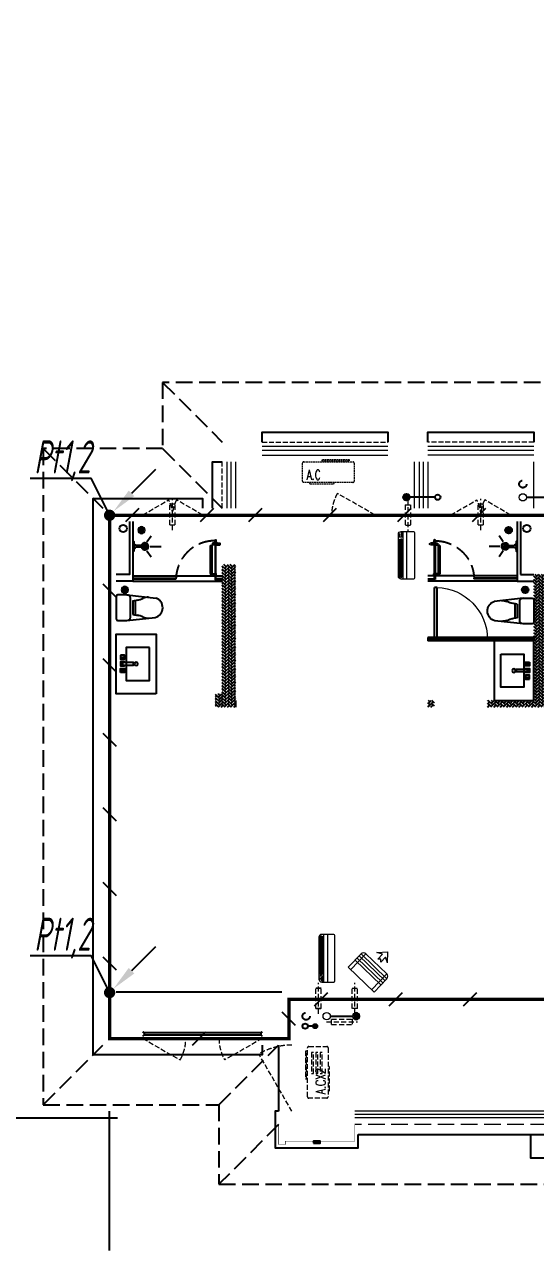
# Model space of a CAD drawing. Extents: x 2803505 to 5851001, y -1372902 to 24339.
# Drawn here: x 3339278 to 3346987, y -778762 to -760262 of the extents above; entities that cross this region are included whole.
import ezdxf
from ezdxf.enums import TextEntityAlignment as Align
from ezdxf.xclip import XClip

# ---------------------------------------------------------------- set-up
doc = ezdxf.new("R2010")
doc.units = 0
doc.header["$LTSCALE"] = 1000
doc.header["$MEASUREMENT"] = 0
doc.header["$XCLIPFRAME"] = 2
for name, pattern in [('CENTER2', [1.125, 0.75, -0.125, 0.125, -0.125]), ('DASH', [0.35, 0.25, -0.1]), ('DOTE', [2.42, 2, -0.2, 0.02, -0.2]), ('HIDDEN', [0.375, 0.25, -0.125])]:
    doc.linetypes.add(name, pattern=pattern)
doc.layers.get('0').update_dxf_attribs({"linetype": 'CONTINUOUS'})
for name, color, linetype in [('!!电气', 1, 'CONTINUOUS'), ('3-栏杆1', 252, 'CONTINUOUS'), ('3.5方案汇报，与郭总、侯月琴确定户型_t8$0$2020.03.04 -1安徽标准化洋房户型(UA）_t8_t8$0$看线', 154, 'CONTINUOUS'), ('CURTWALL', 4, 'CONTINUOUS'), ('DIM-照明', 7, 'CONTINUOUS'), ('IP-bath&kitchen-JOHNSON', 4, 'CONTINUOUS'), ('LVTRY', 252, 'CONTINUOUS'), ('LWIRE', 4, 'CONTINUOUS'), ('P-bath&kitchen-JOHNSON', 4, 'CONTINUOUS'), ('SHTLN', 4, 'CONTINUOUS'), ('VPIPE-中水', 122, 'CONTINUOUS'), ('VPIPE-凝结', 150, 'CONTINUOUS'), ('VPIPE-雨水', 4, 'DASH'), ('WIRE-接地', 2, 'CONTINUOUS'), ('保温', 6, 'CONTINUOUS'), ('卫生间', 6, 'CONTINUOUS'), ('看线', 185, 'CONTINUOUS'), ('立面', 73, 'CONTINUOUS'), ('铝合金', 144, 'CONTINUOUS')]:
    doc.layers.add(name, color=color, linetype=linetype)
for name, color, linetype, lineweight in [('DOTE', 19, 'DOTE', 9), ('EQUIP_地漏', 7, 'CONTINUOUS', 18), ('VPIPE-废水', 31, 'TG_F', 18), ('WINDOW', 146, 'CONTINUOUS', 20), ('平面-栏杆', 56, 'CONTINUOUS', 15), ('平面-看线', 252, 'CONTINUOUS', 15), ('平面-空调室内机', 176, 'CONTINUOUS', 9), ('平面-空调预留孔', 252, 'CONTINUOUS', 15)]:
    doc.layers.add(name, color=color, linetype=linetype, lineweight=lineweight)
doc.styles.add('_TCH_DIM', font='SIMPLEX', dxfattribs={"bigfont": 'GBCBIG'})
doc.styles.add('HZTXT', font='gbeitc.shx', dxfattribs={"width": 0.8, "height": 400, "bigfont": 'hztxt.shx'})
doc.styles.get("Standard").update_dxf_attribs({"font": 'gbenor.shx', "bigfont": 'gbcbig.shx'})
doc.styles.add('TG_LINETYPE', font='SIMPLEX', dxfattribs={"width": 0.8, "height": 3, "bigfont": 'HZTXT'})
doc.linetypes.add('TG_F', pattern='A,2,-0.3,["F",TG_LINETYPE,S=0.1,R=0,X=-0.23,Y=-0.15],0', length=2.3)
pattern_1 = [(45, (0, 0), (0, 47.4157523), [100.584, -33.528]), (135, (23.708, 23.708), (3e-15, 47.4157523), [100.584, -33.528])]
pattern_2 = [(90, (0, 0), (-16.49778, 1e-15), [9.525, -19.05]), (210, (0, 0), (8.24889, -14.2874966), [9.525, -19.05]), (150, (6e-16, 9.525), (-8.24889, -14.2874966), [9.525, -19.05])]
pattern_3 = [(45, (-420616.58, -363823.725), (0, 47.4157523), [100.584, -33.528]), (135, (-420592.87, -363800.017), (3e-15, 47.4157523), [100.584, -33.528])]

# ---------------------------------------------------------------- blocks, each defined once
blk = doc.blocks.new('A$C74D73064')
at = {"layer": 'DOTE', "color": 252}
blk.add_line((196116, 26519), (-86385, 26519), dxfattribs=at)
blk = doc.blocks.new('A$C7F3A17C0')
ref = blk.add_blockref('A$C74D73064', (61886, 6791))
XClip(ref).set_block_clipping_path([(-52083.8042452353, 10173.6344749072), (1916.1826223061, 29673.6344737304)])
blk = doc.blocks.new('$lvtry$00000171')
for p, q in [((-74, 11), (-11, 74)), ((-70, -27), (27, 70)), ((-53, -53), (53, 53)), ((-27, -70), (70, 27)), ((11, -74), (74, -11))]:
    blk.add_line(p, q)
blk.add_circle((0, 0), 75)
blk.add_point((0, 0))
blk = doc.blocks.new('DSGDFGF')
blk.add_hatch(color=252).paths.add_polyline_path([(677792, 343576), (677791, 343579), (677783, 343575), (677784, 343572)])
at = {"color": 252}
for p, q in [((677781, 343575), (677793, 343580)), ((677782, 343575), (677782, 343575)), ((677782, 343575), (677784, 343572)), ((677793, 343568), (677782, 343568)), ((677793, 343567), (677782, 343567)), ((677782, 343567), (677782, 343547)), ((677782, 343559), (677784, 343558)), ((677784, 343558), (677782, 343558)), ((677784, 343572), (677793, 343576)), ((677787, 343578), (677787, 343539)), ((677791, 343579), (677793, 343580)), ((677791, 343579), (677793, 343576)), ((677793, 343559), (677791, 343558)), ((677791, 343558), (677793, 343558)), ((677792, 343567), (677792, 343545)), ((676415, 342776), (676373, 342818)), ((676441, 342779), (676376, 342844)), ((676458, 342790), (676387, 342861)), ((676469, 342807), (676404, 342872)), ((676472, 342832), (676429, 342875)), ((677752, 342860), (677792, 342860)), ((677752, 342080), (677752, 342860)), ((677792, 342080), (677792, 342860)), ((676292, 342675), (676292, 342335)), ((676452, 342700), (676317, 342700)), ((676452, 342700), (676892, 342650)), ((676505, 342363), (676505, 342647)), ((676544, 342608), (676622, 342622)), ((676544, 342608), (676544, 342402)), ((676576, 342614), (676576, 342396)), ((676317, 342310), (676452, 342310)), ((676452, 342310), (676879, 342359)), ((676544, 342402), (676622, 342388)), ((677792, 342080), (677752, 342080))]:
    blk.add_line(p, q, dxfattribs=at)
for points in [[(676357, 341735), (676357, 341675), (676417, 341675), (676417, 341735)], [(676412, 341708), (676412, 341702), (676362, 341702), (676362, 341708)], [(676792, 341855), (676442, 341855), (676442, 341356), (676792, 341356)], [(676357, 341475), (676357, 341535), (676417, 341535), (676417, 341475)], [(676387, 341585), (676387, 341625), (676367, 341625), (676367, 341585)], [(676387, 341625), (676387, 341585), (676552, 341585), (676552, 341625)], [(676412, 341502), (676412, 341508), (676362, 341508), (676362, 341502)]]:
    blk.add_lwpolyline(points, close=True, dxfattribs=at)
blk.add_lwpolyline([(676417, 341625), (676417, 341635), (676357, 341635), (676357, 341575), (676417, 341575), (676417, 341585)], dxfattribs=at)
blk.add_circle((676593, 341605), 26, dxfattribs=at)
for centre, radius, start, end in [((677781, 343574), 1, 111.5266, 175.7652), ((677801, 343574), 20.5, 177.9915, 196.9003), ((677793, 343562), 13.5, 155.1524, 208.9779), ((677782, 343574), 0.5, 112.733, 178.0542), ((677801, 343574), 19.5, 177.4658, 196.2484), ((677796, 343562), 14.6, 161.8973, 193.7147), ((677791, 343560), 9.42, 188.0154, 204.2283), ((677782, 343556), 0.5, 208.9779, 24.2283), ((677816, 343571), 24, 160.7609, 187.0487), ((677781, 343561), 11.7, 335.4186, 349.5177), ((677792, 343555), 0.5, 155.4186, 330.1502), ((677793, 343579), 0.5, 340.7609, 112.533), ((677793, 343579), 1.17, 340.0401, 112.533), ((677814, 343571), 20.6, 160.0401, 190.8473), ((677781, 343562), 13.4, 330.1502, 25.0815), ((677781, 343562), 12.4, 343.9451, 21.3478), ((676317, 342675), 25, 90, 180), ((676452, 342647), 53.3, 0, 90), ((676566, 342910), 294, 278.5172, 296.4631), ((676779, 342439), 224, 90, 111.4798), ((676840, 342506), 153, 285.0773, 70.1181), ((676317, 342335), 25, 180, 270), ((676452, 342363), 53.3, 270, 0), ((676566, 342100), 294, 63.5369, 81.4828), ((676779, 342572), 224, 248.5202, 270)]:
    blk.add_arc(centre, radius, start, end, dxfattribs=at)
at = {"color": 252, "lineweight": 13}
blk.add_arc((677772, 342080), 780, 91.4693, 180, dxfattribs=at)
at = {"color": 252, "extrusion": (0, 0, -1)}
blk.add_ellipse((676422, 342825), major_axis=(-35.4, 35.4), ratio=1, start_param=5.497787, end_param=11.780972, dxfattribs=at)
at = {"color": 252}
blk.add_open_spline([(677782, 343547), (677783, 343546), (677785, 343545), (677788, 343549), (677791, 343547), (677792, 343545)], degree=3, knots=[0, 0, 0, 0, 3.066329, 6.218313, 11.124135, 11.124135, 11.124135, 11.124135], dxfattribs=at)
blk.add_point((676422, 342825), dxfattribs=at)
at = {"layer": 'CURTWALL', "color": 252}
for p, q in [((676292, 342105), (677892, 342105)), ((676292, 342105), (676292, 342055)), ((676292, 342089), (677892, 342089)), ((676292, 342072), (677892, 342072)), ((677892, 342105), (677892, 342055)), ((676292, 342055), (677892, 342055))]:
    blk.add_line(p, q, dxfattribs=at)
at = {"layer": 'IP-bath&kitchen-JOHNSON', "color": 252}
for p, q in [((676492, 343855), (676492, 343055)), ((676542, 343855), (676542, 342955)), ((676542, 343554), (676542, 343407)), ((676755, 343549), (676817, 343638)), ((676716, 343491), (676592, 343491)), ((676716, 343470), (676592, 343470)), ((676756, 343412), (676817, 343323)), ((676804, 343480), (676967, 343480)), ((676492, 343055), (676292, 343055)), ((676542, 343035), (677892, 343035)), ((676542, 343000), (677192, 343000)), ((676542, 342990), (677192, 342990)), ((677192, 342990), (677192, 343000)), ((677892, 342990), (677792, 342990)), ((677792, 342980), (677792, 342990)), ((676542, 342955), (676292, 342955)), ((676542, 342955), (677892, 342955)), ((677892, 342980), (677792, 342980))]:
    blk.add_line(p, q, dxfattribs=at)
blk.add_lwpolyline([(676542, 343554), (676558, 343554), (676558, 343407), (676542, 343407)], dxfattribs=at)
for points in [[(676573, 343507, 0.364142), (676558, 343518, 0.020495)], [(676573, 343454, -0.364142), (676558, 343443, -0.020495)], [(676592, 343491, -0.21439), (676573, 343507, -7.649644)], [(676592, 343470, 0.214893), (676573, 343454, 7.649644)]]:
    blk.add_lwpolyline(points, format="xyb", dxfattribs=at)
blk.add_arc((676716, 343480), 10.5, 270.0085, 90.0085, dxfattribs=at)
for centre, major_axis, ratio, start_param, end_param in [((676724, 343480), (0, 53.6), 0.987577, 1.76809, 7.656688), ((676721, 343480), (0, -51), 0.990052, -1.36297, 4.504563), ((676720, 343480), (0, -26.8), 0.994812, -1.167677, 4.309269), ((676707, 343493), (-1.43, 0), 0.85, 4.712389, 10.995574), ((676707, 343468), (-1.43, 0), 0.85, -1.570796, 4.712389), ((676732, 343493), (-1.43, 0), 0.85, 4.712389, 10.995574), ((676732, 343468), (-1.43, 0), 0.85, 4.712389, 10.995574)]:
    blk.add_ellipse(centre, major_axis=major_axis, ratio=ratio, start_param=start_param, end_param=end_param, dxfattribs=at)
at = {"layer": 'LVTRY', "color": 252}
for p, q in [((676292, 341155), (676292, 342055)), ((676292, 342055), (676892, 342055)), ((676892, 342055), (676892, 341155)), ((676892, 341155), (676292, 341155))]:
    blk.add_line(p, q, dxfattribs=at)
at = {"layer": 'P-bath&kitchen-JOHNSON', "color": 252}
for p, q in [((677792, 343567), (677782, 343567)), ((677782, 343567), (677782, 342980)), ((677792, 342980), (677792, 343567)), ((677709, 343494), (677709, 343078)), ((677709, 343494), (677735, 343494)), ((677735, 343494), (677735, 343078)), ((677745, 343529), (677745, 343504)), ((677777, 343529), (677745, 343529)), ((677777, 343504), (677745, 343504)), ((677782, 343542), (677789, 343542)), ((677782, 343512), (677782, 343542)), ((677782, 343512), (677789, 343512)), ((677785, 343542), (677787, 343540)), ((677785, 343523), (677785, 343542)), ((677785, 343531), (677785, 343512)), ((677785, 343512), (677787, 343515)), ((677787, 343525), (677787, 343540)), ((677787, 343525), (677787, 343515)), ((677789, 343542), (677790, 343541)), ((677789, 343540), (677789, 343542)), ((677789, 343515), (677789, 343512)), ((677789, 343512), (677790, 343514)), ((677790, 343540), (677790, 343541)), ((677790, 343515), (677790, 343514)), ((677799, 343529), (677853, 343529)), ((677799, 343504), (677853, 343504)), ((677804, 343542), (677807, 343542)), ((677804, 343542), (677804, 343512)), ((677804, 343512), (677807, 343512)), ((677807, 343542), (677809, 343540)), ((677807, 343542), (677807, 343525)), ((677807, 343512), (677807, 343530)), ((677807, 343512), (677809, 343515)), ((677809, 343515), (677809, 343540)), ((677830, 343504), (677830, 343529)), ((677709, 343078), (677735, 343078)), ((677745, 343042), (677745, 343068)), ((677745, 343068), (677777, 343068)), ((677745, 343042), (677777, 343042)), ((677779, 343070), (677777, 343068)), ((677777, 343068), (677777, 343042)), ((677779, 343040), (677777, 343042)), ((677779, 343070), (677779, 343040)), ((677782, 343070), (677779, 343070)), ((677782, 343040), (677779, 343040)), ((677782, 343070), (677782, 343040)), ((677793, 343070), (677796, 343070)), ((677793, 343040), (677793, 343070)), ((677793, 343040), (677796, 343040)), ((677796, 343040), (677796, 343070)), ((677796, 343070), (677798, 343068)), ((677798, 343042), (677798, 343068)), ((677782, 342980), (677792, 342980))]:
    blk.add_line(p, q, dxfattribs=at)
at = {"layer": 'P-bath&kitchen-JOHNSON', "color": 252, "linetype": 'DASH'}
blk.add_arc((677779, 342978), 586, 89.7967, 179.3922, dxfattribs=at)
at = {"layer": 'P-bath&kitchen-JOHNSON', "color": 252}
blk.add_arc((677845, 343517), 15.3, 304.053, 55.9616, dxfattribs=at)
for centre, major_axis, start_param, end_param in [((677745, 343494), (0, 10.4), 0, 1.570796), ((677745, 343078), (0, 35.7), 1.570796, 3.141593), ((677745, 343078), (0, 10.4), 1.570796, 3.141593)]:
    blk.add_ellipse(centre, major_axis=major_axis, ratio=1, start_param=start_param, end_param=end_param, dxfattribs=at)
at = {"layer": 'LVTRY', "color": 252, "xscale": -0.6666666667107826, "yscale": 0.6666666667107826}
blk.add_blockref('$lvtry$00000171', (676672, 343725), dxfattribs=at)
blk = doc.blocks.new('rrrrrrrrrrrra')
at = {"color": 8}
for p, q in [((-112, 459), (-112, 324)), ((253, 484), (-87, 484)), ((278, 324), (278, 459)), ((-112, 324), (-64, -103)), ((-59, 271), (224, 271)), ((-21, 232), (-34, 154)), ((191, 200), (-26, 200)), ((186, 232), (-21, 232)), ((186, 232), (199, 154)), ((278, 324), (228, -116))]:
    blk.add_line(p, q, dxfattribs=at)
for centre, radius, start, end in [((-87, 459), 25, 90, 180), ((253, 459), 25, 0, 90), ((-59, 324), 53.3, 180, 270), ((224, 324), 53.3, 270, 0), ((149, -3), 224, 158.5202, 180), ((-323, 210), 294, 333.5369, 351.4828), ((488, 210), 294, 188.5172, 206.4631), ((16, -3), 224, 0, 21.4798), ((84, -64), 153, 195.0773, 340.1181)]:
    blk.add_arc(centre, radius, start, end, dxfattribs=at)
blk = doc.blocks.new('A$C1E0F638F')
for points in [[(500, 435), (500, 85), (0, 85), (0, 435)], [(270, 30), (230, 30), (230, 195), (270, 195)], [(120, 0), (180, 0), (180, 60), (120, 60)], [(147, 55), (153, 55), (153, 5), (147, 5)], [(230, 30), (270, 30), (270, 10), (230, 10)], [(380, 0), (320, 0), (320, 60), (380, 60)], [(353, 55), (347, 55), (347, 5), (353, 5)]]:
    blk.add_lwpolyline(points, close=True)
blk.add_lwpolyline([(270, 60), (280, 60), (280, 0), (220, 0), (220, 60), (230, 60)])
blk.add_circle((250, 236), 26)
blk = doc.blocks.new('A$C5DCB2F21')
at = {"layer": 'IP-bath&kitchen-JOHNSON', "color": 8}
for p, q in [((74, 0), (-74, 0)), ((-10, -174), (-10, -49)), ((11, -174), (11, -49)), ((-68, -213), (-158, -275)), ((0, -261), (0, -425)), ((68, -213), (158, -275))]:
    blk.add_line(p, q, dxfattribs=at)
blk.add_lwpolyline([(74, 0), (74, -16), (-74, -16), (-74, 0)], dxfattribs=at)
for points in [[(-26, -31, -0.364142), (-38, -16, -0.020495)], [(-10, -49, 0.214893), (-26, -31, 7.649644)], [(11, -49, -0.21439), (26, -31, -7.649644)], [(26, -31, 0.364142), (38, -16, 0.020495)]]:
    blk.add_lwpolyline(points, format="xyb", dxfattribs=at)
blk.add_arc((0, -174), 10.5, 180, 0, dxfattribs=at)
for centre, major_axis, ratio, start_param, end_param in [((0, -181), (53.6, 0), 0.987577, 1.76809, 7.656688), ((0, -179), (-51, 0), 0.990052, -1.36297, 4.504563), ((0, -178), (-26.8, 0), 0.994812, -1.167677, 4.309269), ((-12, -165), (0, 1.43), 0.85, -1.570796, 4.712389), ((12, -165), (0, 1.43), 0.85, 4.712389, 10.995574), ((-12, -189), (0, 1.43), 0.85, 4.712389, 10.995574), ((12, -189), (0, 1.43), 0.85, 4.712389, 10.995574)]:
    blk.add_ellipse(centre, major_axis=major_axis, ratio=ratio, start_param=start_param, end_param=end_param, dxfattribs=at)
blk = doc.blocks.new('GDGDRGDGRD')
blk.add_hatch(color=252).paths.add_polyline_path([(491782, 524769), (491781, 524772), (491773, 524768), (491774, 524766)])
at = {"color": 252}
for p, q in [((491771, 524768), (491783, 524773)), ((491772, 524768), (491772, 524768)), ((491772, 524768), (491774, 524765)), ((491783, 524761), (491772, 524761)), ((491783, 524760), (491772, 524760)), ((491772, 524752), (491774, 524751)), ((491774, 524751), (491772, 524751)), ((491773, 524760), (491773, 524740)), ((491774, 524765), (491783, 524769)), ((491778, 524771), (491778, 524732)), ((491783, 524752), (491781, 524752)), ((491781, 524752), (491783, 524752)), ((491782, 524772), (491783, 524773)), ((491782, 524772), (491783, 524769)), ((491783, 524760), (491783, 524739))]:
    blk.add_line(p, q, dxfattribs=at)
for centre, radius, start, end in [((491784, 524755), 13.5, 155.1524, 208.9779), ((491772, 524767), 1, 111.5266, 175.7652), ((491791, 524767), 20.5, 177.9915, 196.9003), ((491772, 524767), 0.5, 112.733, 178.0542), ((491791, 524767), 19.5, 177.4658, 196.2484), ((491786, 524755), 14.6, 161.8973, 193.7147), ((491781, 524753), 9.42, 188.0154, 204.2283), ((491772, 524749), 0.5, 208.9779, 24.2283), ((491772, 524754), 11.7, 335.4186, 349.5177), ((491783, 524749), 0.5, 155.4186, 330.1502), ((491783, 524772), 0.5, 340.7609, 112.533), ((491783, 524772), 1.17, 340.0401, 112.533), ((491804, 524765), 20.6, 160.0401, 190.8473), ((491807, 524764), 24, 160.7609, 187.0487), ((491772, 524755), 13.4, 330.1502, 25.0815), ((491771, 524755), 12.4, 343.9451, 21.3478)]:
    blk.add_arc(centre, radius, start, end, dxfattribs=at)
blk.add_open_spline([(491773, 524740), (491773, 524740), (491775, 524738), (491778, 524742), (491781, 524740), (491783, 524739)], degree=3, knots=[0, 0, 0, 0, 3.066329, 6.218313, 11.124135, 11.124135, 11.124135, 11.124135])
at = {"layer": 'IP-bath&kitchen-JOHNSON', "color": 252}
for p, q in [((490533, 524228), (491883, 524228)), ((490533, 524193), (491183, 524193)), ((490533, 524183), (491183, 524183)), ((490533, 524148), (491883, 524148)), ((491183, 524183), (491183, 524193)), ((491883, 524183), (491783, 524183)), ((491783, 524173), (491783, 524183)), ((491883, 524173), (491783, 524173))]:
    blk.add_line(p, q, dxfattribs=at)
for points in [[(490533, 525048), (490533, 524148), (490283, 524148)], [(490483, 525048), (490483, 524248), (490283, 524248)]]:
    blk.add_lwpolyline(points, dxfattribs=at)
at = {"layer": 'LVTRY', "color": 252}
blk.add_lwpolyline([(490883, 522448), (490283, 522448), (490283, 523348), (490883, 523348)], close=True, dxfattribs=at)
at = {"layer": 'P-bath&kitchen-JOHNSON', "color": 252}
for p, q in [((491699, 524687), (491699, 524271)), ((491699, 524687), (491725, 524687)), ((491725, 524687), (491725, 524271)), ((491735, 524723), (491735, 524697)), ((491767, 524723), (491735, 524723)), ((491767, 524697), (491735, 524697)), ((491772, 524735), (491779, 524735)), ((491772, 524706), (491772, 524735)), ((491772, 524706), (491779, 524706)), ((491775, 524735), (491778, 524733)), ((491775, 524716), (491775, 524735)), ((491775, 524725), (491775, 524706)), ((491775, 524706), (491778, 524708)), ((491778, 524718), (491778, 524733)), ((491778, 524718), (491778, 524708)), ((491779, 524735), (491781, 524734)), ((491779, 524733), (491779, 524735)), ((491779, 524708), (491779, 524706)), ((491779, 524706), (491781, 524707)), ((491781, 524733), (491781, 524734)), ((491781, 524708), (491781, 524707)), ((491789, 524723), (491843, 524723)), ((491789, 524697), (491843, 524697)), ((491794, 524735), (491797, 524735)), ((491794, 524735), (491794, 524706)), ((491794, 524706), (491797, 524706)), ((491797, 524735), (491799, 524733)), ((491797, 524735), (491797, 524718)), ((491797, 524706), (491797, 524723)), ((491797, 524706), (491799, 524708)), ((491799, 524708), (491799, 524733)), ((491820, 524697), (491820, 524723)), ((491699, 524271), (491725, 524271)), ((491735, 524235), (491735, 524261)), ((491735, 524261), (491767, 524261)), ((491735, 524235), (491767, 524235)), ((491769, 524263), (491767, 524261)), ((491767, 524261), (491767, 524235)), ((491769, 524233), (491767, 524235)), ((491769, 524263), (491769, 524233)), ((491772, 524263), (491769, 524263)), ((491772, 524233), (491769, 524233)), ((491772, 524263), (491772, 524233)), ((491784, 524263), (491786, 524263)), ((491784, 524233), (491784, 524263)), ((491784, 524233), (491786, 524233)), ((491786, 524233), (491786, 524263)), ((491786, 524263), (491788, 524261)), ((491788, 524235), (491788, 524261))]:
    blk.add_line(p, q, dxfattribs=at)
blk.add_lwpolyline([(491783, 524173), (491783, 524760), (491773, 524760), (491773, 524173)], close=True, dxfattribs=at)
at = {"layer": 'P-bath&kitchen-JOHNSON', "color": 252, "linetype": 'DASH'}
blk.add_arc((491769, 524171), 586, 89.7967, 179.3922, dxfattribs=at)
at = {"layer": 'P-bath&kitchen-JOHNSON', "color": 252}
blk.add_arc((491835, 524710), 15.3, 304.053, 55.9616, dxfattribs=at)
for centre, major_axis, start_param, end_param in [((491735, 524687), (0, 10.4), 0, 1.570796), ((491735, 524271), (0, 35.7), 1.570796, 3.141593), ((491735, 524271), (0, 10.4), 1.570796, 3.141593)]:
    blk.add_ellipse(centre, major_axis=major_axis, ratio=1, start_param=start_param, end_param=end_param, dxfattribs=at)
at = {"layer": 'IP-bath&kitchen-JOHNSON', "color": 252, "rotation": 90.008488524447}
blk.add_blockref('A$C5DCB2F21', (490533, 524673), dxfattribs=at)
at = {"layer": 'LVTRY', "color": 252, "xscale": -0.6666666667107826, "yscale": 0.6666666667107826}
for p in [(490663, 524918), (490413, 524018)]:
    blk.add_blockref('$lvtry$00000171', p, dxfattribs=at)
at = {"layer": 'LVTRY', "color": 252, "extrusion": (0, 0, -1), "xscale": -1, "zscale": -1, "rotation": 270}
blk.add_blockref('rrrrrrrrrrrra', (-490766, 523666), dxfattribs=at)
at = {"layer": 'LVTRY', "color": 252, "xscale": -1, "rotation": 270}
blk.add_blockref('A$C1E0F638F', (490347, 522649), dxfattribs=at)
blk = doc.blocks.new('GDFGDGRD')
at = {"layer": '保温', "linetype": 'ByBlock', "ltscale": 10}
h = blk.add_hatch(dxfattribs=at)
h.set_pattern_fill('AR-HBONE', color=251, scale=55)
h.set_pattern_definition(pattern_1)
h.paths.add_polyline_path([(431617, 372624), (431817, 372624), (431817, 373424), (431617, 373424)])
h = blk.add_hatch(dxfattribs=at)
h.set_pattern_fill('AR-HBONE', color=251, scale=55)
h.set_pattern_definition(pattern_1)
h.paths.add_polyline_path([(434617, 372624), (434417, 372624), (434416, 373424), (434616, 373424)])
h = blk.add_hatch(dxfattribs=at)
h.set_pattern_fill('AR-HBONE', color=251, scale=55)
h.set_pattern_definition(pattern_1)
h.paths.add_polyline_path([(428967, 372824), (428967, 373024), (428917, 373024), (428917, 372824)])
h = blk.add_hatch(dxfattribs=at)
h.set_pattern_fill('AR-HBONE', color=251, scale=55)
h.set_pattern_definition(pattern_1)
h.paths.add_polyline_path([(429817, 372824), (429817, 373024), (429767, 373024), (429767, 372824)])
h = blk.add_hatch(dxfattribs=at)
h.set_pattern_fill('AR-HBONE', color=251, scale=55)
h.set_pattern_definition(pattern_1)
h.paths.add_polyline_path([(430018, 372424), (430017, 373024), (429817, 373024), (429818, 372424)])
h = blk.add_hatch(dxfattribs=at)
h.set_pattern_fill('AR-HBONE', color=251, scale=55)
h.set_pattern_definition(pattern_1)
h.paths.add_polyline_path([(436215, 372424), (436217, 373024), (436417, 373024), (436415, 372424)])
h = blk.add_hatch(dxfattribs=at)
h.set_pattern_fill('AR-HBONE', color=251, scale=55)
h.set_pattern_definition(pattern_1)
h.paths.add_polyline_path([(436417, 372824), (436417, 373024), (436467, 373024), (436467, 372824)])
h = blk.add_hatch(dxfattribs=at)
h.set_pattern_fill('AR-HBONE', color=251, scale=55)
h.set_pattern_definition(pattern_1)
h.paths.add_polyline_path([(437267, 372824), (437267, 373024), (437317, 373024), (437317, 372824)])
at = {"layer": '保温', "linetype": 'Continuous', "ltscale": 10}
h = blk.add_hatch(dxfattribs=at)
h.set_pattern_fill('HEX', color=251, scale=10, angle=90, style=0)
h.set_pattern_definition(pattern_2)
h.paths.add_polyline_path([(431317, 372074), (431517, 372074), (431517, 372224), (431317, 372224)])
h = blk.add_hatch(dxfattribs=at)
h.set_pattern_fill('HEX', color=251, scale=10, angle=90, style=0)
h.set_pattern_definition(pattern_2)
h.paths.add_polyline_path([(434917, 372074), (434717, 372074), (434716, 372224), (434916, 372224)])
at = {"layer": '保温', "linetype": 'ByBlock', "ltscale": 10}
h = blk.add_hatch(dxfattribs=at)
h.set_pattern_fill('AR-HBONE', color=251, scale=55)
h.set_pattern_definition(pattern_1)
h.paths.add_polyline_path([(443716, 370024), (443716, 372174), (443916, 372174), (443916, 370024)])
h = blk.add_hatch(dxfattribs=at)
h.set_pattern_fill('AR-HBONE', color=251, scale=55)
h.set_pattern_definition(pattern_1)
h.paths.add_polyline_path([(427217, 370024), (427217, 372024), (427017, 372024), (427017, 370024)])
h = blk.add_hatch(dxfattribs=at)
h.set_pattern_fill('AR-HBONE', color=251, scale=55)
h.set_pattern_definition(pattern_1)
h.paths.add_polyline_path([(439017, 370024), (439017, 372024), (439217, 372024), (439217, 370024)])
at = {"layer": '保温', "linetype": 'Continuous', "ltscale": 10}
h = blk.add_hatch(dxfattribs=at)
h.set_pattern_fill('HEX', color=251, scale=10, angle=90, style=0)
h.set_pattern_definition(pattern_2)
h.paths.add_polyline_path([(431317, 370824), (431517, 370824), (431517, 370974), (431317, 370974)])
h = blk.add_hatch(dxfattribs=at)
h.set_pattern_fill('HEX', color=251, scale=10, angle=90, style=0)
h.set_pattern_definition(pattern_2)
h.paths.add_polyline_path([(434917, 370824), (434717, 370824), (434716, 370974), (434916, 370974)])
at = {"layer": '保温', "linetype": 'ByBlock', "ltscale": 10}
h = blk.add_hatch(dxfattribs=at)
h.set_pattern_fill('AR-HBONE', color=251, scale=55)
h.set_pattern_definition(pattern_1)
h.paths.add_polyline_path([(443916, 370024), (443916, 370224), (444016, 370224), (444016, 370024)])
h = blk.add_hatch(dxfattribs=at)
h.set_pattern_fill('AR-HBONE', color=251, scale=55)
h.set_pattern_definition(pattern_1)
h.paths.add_polyline_path([(425517, 370024), (425517, 370124), (425417, 370124), (425417, 370024)])
h = blk.add_hatch(dxfattribs=at)
h.set_pattern_fill('AR-HBONE', color=251, scale=55)
h.set_pattern_definition(pattern_1)
h.paths.add_polyline_path([(427017, 370024), (427017, 370124), (426317, 370124), (426317, 370024)])
h = blk.add_hatch(dxfattribs=at)
h.set_pattern_fill('AR-HBONE', color=251, scale=55)
h.set_pattern_definition(pattern_1)
h.paths.add_polyline_path([(439217, 370024), (439217, 370124), (439917, 370124), (439917, 370024)])
h = blk.add_hatch(dxfattribs=at)
h.set_pattern_fill('AR-HBONE', color=251, scale=55)
h.set_pattern_definition(pattern_1)
h.paths.add_polyline_path([(440717, 370024), (440717, 370124), (440817, 370124), (440817, 370024)])
at = {"layer": '保温', "linetype": 'Continuous', "ltscale": 10}
h = blk.add_hatch(dxfattribs=at)
h.set_pattern_fill('HEX', color=251, scale=10, angle=90, style=0)
h.set_pattern_definition([(90, (-70765.891, -151624.736), (-16.49778, 1e-15), [9.525, -19.05]), (210, (-70765.891, -151624.736), (8.24889, -14.2874966), [9.525, -19.05]), (150, (-70765.891, -151615.211), (-8.24889, -14.2874966), [9.525, -19.05])])
h.paths.add_polyline_path([(434067, 368524), (434067, 368724), (432167, 368724), (432167, 368524)])
h = blk.add_hatch(dxfattribs=at)
h.set_pattern_fill('HEX', color=251, scale=10, angle=90, style=0)
h.set_pattern_definition([(90, (-70765.891, -152124.736), (-16.49778, 1e-15), [9.525, -19.05]), (210, (-70765.891, -152124.736), (8.24889, -14.2874966), [9.525, -19.05]), (150, (-70765.891, -152115.211), (-8.24889, -14.2874966), [9.525, -19.05])])
h.paths.add_polyline_path([(433017, 363924), (433217, 363924), (433217, 368524), (433017, 368524)])
at = {"layer": '保温', "color": 251, "linetype": 'ByBlock', "ltscale": 10}
for p, q in [((428917, 373024), (428917, 372824)), ((437317, 373024), (437317, 372824)), ((443716, 370124), (443716, 370024)), ((433017, 363924), (433217, 363924))]:
    blk.add_line(p, q, dxfattribs=at)
blk = doc.blocks.new('A$C001338C2')
at = {"color": 8}
for p, q in [((0, 249), (0, 22)), ((845, 304), (55, 304)), ((109, 215), (109, 304)), ((900, 22), (900, 249)), ((22, 0), (878, 0))]:
    blk.add_line(p, q, dxfattribs=at)
at = {"color": 8, "lineweight": 5}
for p, q in [((865, 279), (144, 279)), ((144, 279), (144, 266)), ((387, 279), (144, 279)), ((144, 279), (144, 253)), ((144, 266), (865, 266)), ((144, 240), (144, 253)), ((144, 253), (865, 253)), ((865, 240), (144, 240)), ((387, 240), (387, 279)), ((622, 240), (387, 240)), ((865, 279), (622, 279)), ((622, 279), (622, 240)), ((865, 253), (865, 279)), ((865, 266), (865, 240)), ((900, 215), (0, 215)), ((900, 143), (0, 143))]:
    blk.add_line(p, q, dxfattribs=at)
at = {"color": 8}
for points in [[(89, 226), (22, 226, -0.414214), (17, 232), (17, 243, -0.414214), (22, 249), (89, 249, -0.414214), (95, 243), (95, 232, -0.414214)], [(73, 275), (57, 275, -0.414214), (51, 281), (51, 283, -0.414214), (57, 289), (73, 289, -0.414214), (79, 283), (79, 281, -0.414214)]]:
    blk.add_lwpolyline(points, format="xyb", close=True, dxfattribs=at)
for centre, radius, start, end in [((55, 249), 55, 90, 180), ((845, 249), 55, 360, 90), ((22, 22), 22, 180, 270), ((878, 22), 22, 270, 360)]:
    blk.add_arc(centre, radius, start, end, dxfattribs=at)
blk = doc.blocks.new('dongkong')
at = {"layer": '平面-空调预留孔', "color": 8, "linetype": 'HIDDEN', "ltscale": 0.3}
for p, q in [((-603836, 210821), (-603836, 210511)), ((-603836, 210821), (-603756, 210821)), ((-603796, 210900), (-603796, 210431)), ((-603756, 210821), (-603756, 210511))]:
    blk.add_line(p, q, dxfattribs=at)
blk.add_lwpolyline([(-603756, 210511), (-603836, 210511)], dxfattribs=at)
blk = doc.blocks.new('$TwtSys$00000141')
at = {"color": 252}
for p, q in [((-47, 4), (-5, 46)), ((-47, 4), (-5, 46)), ((-44, -18), (18, 44)), ((-44, -18), (18, 44)), ((-33, -33), (33, 33)), ((-33, -33), (33, 33)), ((-16, -44), (44, 16)), ((-16, -44), (44, 16)), ((6, -46), (46, -6)), ((6, -46), (46, -6))]:
    blk.add_line(p, q, dxfattribs=at)
blk.add_circle((0, 0), 47, dxfattribs=at)
blk.add_circle((0, 0), 47, dxfattribs=at)
blk = doc.blocks.new('A$C148B7D8E')
at = {"layer": '卫生间', "color": 252, "linetype": 'DASH'}
for p, q in [((900, 10000), (1800, 9100)), ((-900, 9000), (0, 8100)), ((900, 9000), (1800, 8100)), ((-900, -900), (0, 0)), ((1750, -900), (2650, 0)), ((2650, -1200), (1750, -2100))]:
    blk.add_line(p, q, dxfattribs=at)
blk.add_lwpolyline([(16100, 14000), (16100, 15400), (7700, 15400), (7700, 10800), (7300, 10800), (7300, 10000), (900, 10000), (900, 9000), (-900, 9000), (-900, -900), (1750, -900), (1750, -2100), (23450, -2100), (23450, -900), (25100, -900)], dxfattribs=at)
blk = doc.blocks.new('fergve')
at = {"layer": '平面-空调预留孔', "color": 8, "linetype": 'DASH', "ltscale": 0.3}
for p, q in [((119063, 54988), (119063, 54978)), ((119073, 54968), (119426, 54968)), ((119436, 54978), (119436, 54988))]:
    blk.add_line(p, q, dxfattribs=at)
for points in [[(119667, 55327), (119247, 55327), (119247, 55312), (119667, 55312)], [(119645, 55239), (119330, 55239), (119330, 55210), (119645, 55210)], [(119645, 55173), (119330, 55173), (119330, 55144), (119645, 55144)], [(119645, 55108), (119330, 55108), (119330, 55079), (119645, 55079)]]:
    blk.add_lwpolyline(points, close=True, dxfattribs=at)
blk.add_lwpolyline([(119716, 54988), (118976, 54988, -0.414214), (118956, 55008), (118956, 55278, -0.414214), (118976, 55298), (119716, 55298, -0.414214), (119736, 55278), (119736, 55008, -0.414214)], format="xyb", close=True, dxfattribs=at)
for centre, start, end in [((119073, 54978), 180, 270), ((119426, 54978), 270, 0)]:
    blk.add_arc(centre, 10, start, end, dxfattribs=at)
at = {"layer": '平面-空调预留孔', "color": 8, "linetype": 'DASH', "ltscale": 0.3, "style": '_TCH_DIM', "width": 0.705882}
blk.add_text('A.CX2', height=146.9, dxfattribs=at).set_placement((119015, 55027))
blk = doc.blocks.new('dasdasf1sa2f31as32f')
at = {"color": 8}
for p, q in [((-116, 586), (43, 640)), ((-23, 586), (-116, 586)), ((-23, 586), (-73, 493)), ((32, 555), (-18, 463)), ((83, 477), (32, 555)), ((83, 477), (43, 640)), ((-473, 260), (-339, 504)), ((-270, 524), (-428, 237)), ((72, 132), (-401, 392)), ((93, 169), (-381, 428)), ((115, 208), (-359, 468)), ((135, 245), (-339, 505)), ((-270, 524), (114, 314)), ((-31, 504), (-73, 493)), ((-18, 463), (-31, 504)), ((0, 0), (-473, 260)), ((114, 314), (-44, 26)), ((134, 244), (0, 0))]:
    blk.add_line(p, q, dxfattribs=at)
for centre, start, end in [((-294, 479), 61.2593, 151.2593), ((89, 269), 331.2593, 61.2593)]:
    blk.add_arc(centre, 51.3, start, end, dxfattribs=at)
blk = doc.blocks.new('GDGDRGDGDRGDR')
at = {"layer": '平面-空调室内机', "ltscale": 0.3}
for p, rotation in [((-179479, 653503), 180), ((634787, 1046278), 89.99999999999999)]:
    blk.add_blockref('dongkong', p, dxfattribs=dict(at, rotation=rotation))
at = {"layer": '平面-空调预留孔'}
for name, p, rotation in [('dasdasf1sa2f31as32f', (424607, 442932), 344.9999999966897), ('fergve', (478901, 322375), 90)]:
    blk.add_blockref(name, p, dxfattribs=dict(at, rotation=rotation))
blk = doc.blocks.new('rtyryrtyeeretee')
at = {"layer": '平面-空调预留孔', "color": 252, "linetype": 'DASH', "ltscale": 0.1}
for p, q in [((669749, 343882), (669749, 343872)), ((669759, 343862), (670112, 343862)), ((670122, 343872), (670122, 343882))]:
    blk.add_line(p, q, dxfattribs=at)
blk.add_lwpolyline([(670402, 343882), (669662, 343882, -0.414214), (669642, 343902), (669642, 344172, -0.414214), (669662, 344192), (670402, 344192, -0.414214), (670422, 344172), (670422, 343902, -0.414214)], format="xyb", close=True, dxfattribs=at)
blk.add_lwpolyline([(670353, 344221), (669933, 344221), (669933, 344206), (670353, 344206)], close=True, dxfattribs=at)
for centre, start, end in [((669759, 343872), 180, 270), ((670112, 343872), 270, 0)]:
    blk.add_arc(centre, 10, start, end, dxfattribs=at)
at = {"layer": '平面-空调预留孔', "color": 252, "linetype": 'DASH', "ltscale": 0.1, "style": '_TCH_DIM', "width": 0.705882}
blk.add_text('A.C', height=146.9, dxfattribs=at).set_placement((669701, 343922))
blk = doc.blocks.new('A$C66B635E3')
at = {"layer": '保温', "linetype": 'ByBlock', "ltscale": 10}
h = blk.add_hatch(dxfattribs=at)
h.set_pattern_fill('AR-HBONE', color=252, scale=55)
h.set_pattern_definition(pattern_3)
h.paths.add_polyline_path([(1900, 6200), (1900, 8350), (1700, 8350), (1700, 6200)])
h = blk.add_hatch(dxfattribs=at)
h.set_pattern_fill('AR-HBONE', color=252, scale=55)
h.set_pattern_definition(pattern_3)
h.paths.add_polyline_path([(1700, 6200), (1700, 6400), (1600, 6400), (1600, 6200)])
at = {"layer": '立面'}
h = blk.add_hatch(dxfattribs=at)
h.set_pattern_fill('ANSI31', color=252, scale=2)
h.set_pattern_definition([(45, (-885150.3096, -795945.4625), (-2.24506403, 2.24506403), [])])
h.paths.add_polyline_path([(3075, -380), (3175, -380), (3175, -350), (3075, -350)])
at = {"layer": '!!电气', "color": 1}
for p, q in [((-2000, 0), (121, 0)), ((0, -2000), (0, 103))]:
    blk.add_line(p, q, dxfattribs=at)
at = {"color": 252, "const_width": 8}
blk.add_lwpolyline([(2550, -100), (2550, -400), (2650, -400), (2650, -350), (3700, -350), (3700, -100)], dxfattribs=at)
at = {"layer": '3-栏杆1', "color": 252}
for p, q in [((520, 1282), (500, 1300)), ((500, 1300), (520, 1282)), ((2280, 1282), (2300, 1300)), ((2300, 1300), (2280, 1282)), ((500, 1233), (520, 1253)), ((2280, 1282), (520, 1282)), ((520, 1282), (520, 1253)), ((520, 1253), (2280, 1253)), ((2280, 1282), (2280, 1253)), ((2280, 1253), (2300, 1233)), ((2300, 1233), (2280, 1253))]:
    blk.add_line(p, q, dxfattribs=at)
at = {"layer": '3.5方案汇报，与郭总、侯月琴确定户型_t8$0$2020.03.04 -1安徽标准化洋房户型(UA）_t8_t8$0$看线', "color": 252, "ltscale": 10}
blk.add_line((2600, 1900), (100, 1900), dxfattribs=at)
at = {"layer": 'VPIPE-中水', "color": 252, "linetype": 'Continuous'}
for centre in [(205, 8895), (6295, 8895)]:
    blk.add_circle(centre, 55, dxfattribs=at)
at = {"layer": 'VPIPE-凝结', "color": 252, "ltscale": 0.1}
for p, q in [((4910, 9366), (4530, 9366)), ((6290, 9366), (6670, 9366)), ((3330, 1535), (3670, 1535))]:
    blk.add_line(p, q, dxfattribs=at)
blk.add_lwpolyline([(3062, 1385), (2990, 1385)], dxfattribs=at)
at = {"layer": 'VPIPE-凝结', "color": 252}
for centre in [(4950, 9366), (2950, 1385)]:
    blk.add_circle(centre, 40, dxfattribs=at)
at = {"layer": 'VPIPE-废水', "color": 252}
for centre in [(6235, 9365), (3275, 1535)]:
    blk.add_circle(centre, 55, dxfattribs=at)
at = {"layer": 'VPIPE-雨水', "color": 252}
for centre in [(6235, 9565), (2965, 1535)]:
    blk.add_circle(centre, 55, dxfattribs=at)
at = {"layer": 'WINDOW', "color": 252, "linetype": 'DASH', "ltscale": 0.3}
for points in [[(500, 9100), (890, 9325, -0.131605), (950, 9100)], [(1400, 9100), (1010, 9325, 0.131605), (950, 9100)], [(4000, 9100), (3437, 9425, 0.131485), (3350, 9100)], [(5150, 9100), (5540, 9325, -0.131605), (5600, 9100)], [(6050, 9100), (5660, 9325, 0.131605), (5600, 9100)], [(500, 1200), (1063, 875, 0.131485), (1150, 1200)], [(2300, 1200), (1737, 875, -0.131485), (1650, 1200)], [(2750, 100), (2250, 966, -0.131652), (2750, 1100)]]:
    blk.add_lwpolyline(points, format="xyb", dxfattribs=at)
at = {"layer": '保温', "color": 252, "linetype": 'ByBlock', "ltscale": 10}
blk.add_line((1900, 6300), (1900, 6200), dxfattribs=at)
at = {"layer": '平面-栏杆', "color": 252}
for points in [[(4200, 10130), (2300, 10130)], [(4200, 10070), (2300, 10070)], [(6400, 10130), (4800, 10130)], [(6400, 10070), (4800, 10070)], [(1770, 9900), (1770, 9200)], [(1830, 9900), (1830, 9200)], [(4670, 9900), (4670, 9200)], [(4730, 9900), (4730, 9200)], [(8350, 50), (3700, 50)], [(8350, 0), (3700, 0)]]:
    blk.add_lwpolyline(points, dxfattribs=at)
at = {"layer": '平面-看线', "color": 252, "linetype": 'DASH', "ltscale": 0.3}
blk.add_line((1700, 9200), (1700, 9900), dxfattribs=at)
at = {"layer": '平面-看线', "color": 252}
for p, q in [((4600, 9200), (4600, 9900)), ((6400, 9200), (6400, 9900))]:
    blk.add_line(p, q, dxfattribs=at)
at = {"layer": '平面-看线', "color": 252, "linetype": 'DASH', "ltscale": 0.3}
for points in [[(2300, 10200), (4200, 10200)], [(6400, 10200), (4800, 10200)]]:
    blk.add_lwpolyline(points, dxfattribs=at)
at = {"layer": '平面-看线', "color": 252}
for points in [[(2300, 10000), (4200, 10000)], [(6400, 10000), (4800, 10000)], [(1900, 9900), (1900, 9200)], [(4800, 9900), (4800, 9200)], [(8350, 100), (3700, 100)]]:
    blk.add_lwpolyline(points, dxfattribs=at)
at = {"layer": '平面-看线', "color": 252, "linetype": 'DASH'}
blk.add_lwpolyline([(8350, -100), (3700, -100)], dxfattribs=at)
at = {"layer": '看线', "color": 252, "ltscale": 0.5}
for points in [[(2300, 10200), (2300, 10350), (4200, 10350), (4200, 10200)], [(4800, 10200), (4800, 10350), (6400, 10350), (6400, 10200)], [(1550, 9200), (1550, 9900), (1700, 9900)], [(2550, 1100), (2550, 100)], [(3750, -250), (8350, -250)], [(6350, -250), (6350, -600), (8350, -600), (8350, -250)]]:
    blk.add_lwpolyline(points, dxfattribs=at)
at = {"layer": '看线', "color": 252}
for points in [[(2300, 1100), (2300, 950), (-250, 950), (-250, 9350), (1400, 9350), (1400, 9200)], [(2550, 100), (2500, 100), (2500, -450), (3750, -450), (3750, -250)]]:
    blk.add_lwpolyline(points, dxfattribs=at)
at = {"layer": '立面', "color": 252}
blk.add_lwpolyline([(3075, -380), (3175, -380), (3175, -350), (3075, -350)], close=True, dxfattribs=at)
at = {"layer": '铝合金', "color": 252}
blk.add_lwpolyline([(3075, -380), (3175, -380), (3175, -350), (3075, -350)], close=True, dxfattribs=at)
at = {"color": 252}
for name, p in [('A$C148B7D8E', (-100, 1100)), ('rtyryrtyeeretee', (-666732, -334291)), ('GDFGDGRD', (-420617, -363824)), ('GDGDRGDGRD', (-490182, -516048)), ('GDGDRGDGDRGDR', (-420617, -441032))]:
    blk.add_blockref(name, p, dxfattribs=at)
at = {"color": 252, "xscale": -1}
blk.add_blockref('DSGDFGF', (682692, -334855), dxfattribs=at)
at = {"layer": 'EQUIP_地漏', "color": 252, "xscale": -0.8, "yscale": -0.8, "zscale": 0.8, "rotation": 180}
blk.add_blockref('$TwtSys$00000141', (3100, 1385), dxfattribs=at)
at = {"layer": 'LVTRY', "color": 252, "yscale": 0.6666666667107825}
for p, xscale, rotation in [((4480, 9366), 0.6666666667107825, 269.9999999939778), ((3720, 1535), -0.6666666667107825, 90.00000000602213)]:
    blk.add_blockref('$lvtry$00000171', p, dxfattribs=dict(at, xscale=xscale, rotation=rotation))
at = {"layer": '平面-空调室内机', "color": 252, "ltscale": 0.3, "xscale": -1, "rotation": 180}
for p in [(604746, 219771), (609396, 219771), (606946, 212471)]:
    blk.add_blockref('dongkong', p, dxfattribs=at)
at = {"layer": '平面-空调室内机', "color": 252, "ltscale": 0.3}
blk.add_blockref('dongkong', (608296, -201571), dxfattribs=at)
at = {"layer": '平面-空调室内机', "color": 252, "ltscale": 0.3, "rotation": 180}
blk.add_blockref('dongkong', (-600646, 212471), dxfattribs=at)
at = {"layer": '平面-空调预留孔', "color": 252}
for p, xscale, yscale, zscale, rotation in [((4600, 8850), -0.8000000000465648, 0.8000000000465648, 0.8000000000465646, 89.99999976656984), ((3400, 2050), 0.800000000046565, 0.800000000046565, 0.800000000046565, 90.00000023343011)]:
    blk.add_blockref('A$C001338C2', p, dxfattribs=dict(at, xscale=xscale, yscale=yscale, zscale=zscale, rotation=rotation))
blk = doc.blocks.new('$TelecSys$00000008')
blk.add_line((0.4, 0.4), (-0.4, -0.4))
blk = doc.blocks.new('$TelecSys$00000078')
for p, q in [((1.15, 1.15), (0.55, 0.55)), ((0.104, 0.104), (0.104, 0.104)), ((-0.104, -0.104), (-0.104, -0.104))]:
    blk.add_line(p, q)
at = {"const_width": 0.142}
blk.add_lwpolyline([(-0.071, 0, 1), (0.071, 0, 1)], format="xyb", close=True, dxfattribs=at)
blk.add_solid([(0.62, 0.48), (0.48, 0.62), (0.1, 0.1)])
at = {"width": 0.8, "flags": 9}
blk.add_attdef('A', (0, 0), '', height=0.00002, dxfattribs=at)

msp = doc.modelspace()

# ---------------------------------------------------------------- linework, layer by layer
at = {"layer": 'DIM-照明', "color": 7, "ltscale": 0.8}
for p, q in [((3339362.4, -767107.1), (3340285.7, -767107.1)), ((3340570, -767683.6), (3340285.7, -767107.1)), ((3339362.4, -774309.9), (3340285.7, -774309.9)), ((3340570, -774886.5), (3340285.7, -774309.9))]:
    msp.add_line(p, q, dxfattribs=at)
at = {"layer": 'WIRE-接地', "color": 2, "linetype": 'CENTER2', "const_width": 50}
for points in [[(3340562.3, -767667.6), (3342369.3, -767667.6), (3348769.2, -767667.6), (3348769.2, -765869), (3350868.2, -765869), (3350868.2, -763768.7), (3349161, -763768.7), (3349161, -761267.5), (3355575.4, -761267.5), (3355575.4, -763753), (3355264.5, -763753), (3355264.5, -765866.5), (3357369, -765866.5), (3357369, -766665), (3357369, -767660.7), (3373759.9, -767660.7), (3373759.9, -765865.5), (3375860.7, -765865.5), (3375860.7, -763864.5), (3375563.8, -763862.1), (3375563.8, -761266.7), (3381964.5, -761266.7)], [(3380518.6, -776767.3), (3375614.4, -776767.3), (3375614.4, -776166.2), (3374862.6, -776166.2), (3374862.6, -774959.4), (3368264.7, -774959.4), (3368264.7, -775566.6), (3362866.8, -775566.6), (3362866.8, -774962.7), (3356264.8, -774962.7), (3356264.8, -776168.2), (3355518.1, -776168.2), (3355518.1, -776763.5), (3350610.6, -776763.5), (3350610.6, -776160.6), (3349864.5, -776160.6), (3349864.5, -774971.3), (3343267.9, -774971.3), (3343267.9, -775564.2), (3340562.1, -775564.2), (3340562.1, -767667.6)]]:
    msp.add_lwpolyline(points, dxfattribs=at)

# ---------------------------------------------------------------- block references
at = {"layer": '!!电气'}
for name, p in [('A$C7F3A17C0', (3244659.7, -808053.6)), ('A$C66B635E3', (3340562.1, -776762.1))]:
    msp.add_blockref(name, p, dxfattribs=at)
at = {"layer": 'LWIRE', "color": 2, "xscale": 600, "yscale": 600, "zscale": 600}
for p in [(3340562.1, -767667.6), (3340562.1, -774870.5)]:
    msp.add_blockref('$TelecSys$00000078', p, dxfattribs=at)
at = {"layer": 'SHTLN', "color": 2, "xscale": 250, "yscale": 250, "zscale": 250}
for p in [(3340903.3, -767667.6), (3342028.3, -767667.6), (3342756.8, -767667.6), (3343881.8, -767667.6), (3345006.8, -767667.6), (3346131.8, -767667.6)]:
    msp.add_blockref('$TelecSys$00000008', p, dxfattribs=at)
for p, rotation in [((3340562.1, -768803.4), 90), ((3340562.1, -769928.4), 90), ((3340562.1, -771053.4), 90), ((3340562.1, -772178.4), 90), ((3340562.1, -773303.4), 90), ((3340562.1, -774428.4), 90), ((3343753.7, -774971.3), 180), ((3344878.7, -774971.3), 180), ((3346003.7, -774971.3), 180), ((3343267.9, -775267.7), 270), ((3341915, -775564.2), 180)]:
    msp.add_blockref('$TelecSys$00000008', p, dxfattribs=dict(at, rotation=rotation))

# ---------------------------------------------------------------- texts
at = {"layer": 'DIM-照明', "color": 7, "ltscale": 0.8, "style": 'HZTXT', "width": 0.7}
for p in [(3339851.1, -766845.3), (3339851.1, -774048.2)]:
    msp.add_text('Pt1,2', height=500, dxfattribs=at).set_placement(p, align=Align.MIDDLE)

doc.saveas('drawing.dxf')
